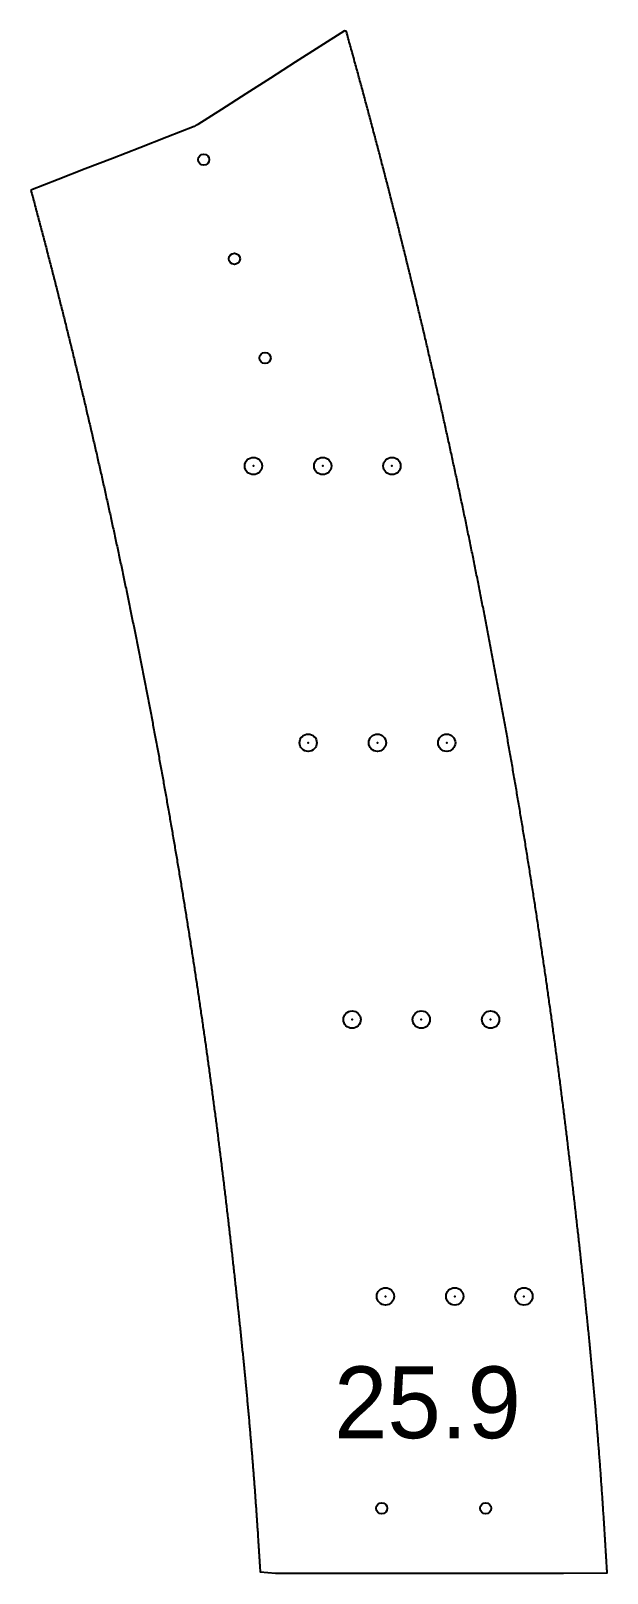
# Model space of a CAD drawing. Extents: x 44 to 491, y 65 to 774.
# Drawn here: x 419.2 to 452.5, y 72.5 to 161.6 of the extents above; entities that cross this region are included whole.
import ezdxf

# ---------------------------------------------------------------- set-up
doc = ezdxf.new("R2010")
doc.units = 0
doc.header["$PDMODE"] = 32
doc.header["$PDSIZE"] = 1
doc.layers.get('0').update_dxf_attribs({"linetype": 'CONTINUOUS'})
for name, color, linetype in [('ANNOTATION', 7, 'CONTINUOUS'), ('DRILLING', 3, 'CONTINUOUS'), ('ENGRAVE', 4, 'CONTINUOUS')]:
    doc.layers.add(name, color=color, linetype=linetype)
doc.styles.add('TW_CEN_MT', font='txt')

# ---------------------------------------------------------------- blocks, each defined once
blk = doc.blocks.new('*U279')
at = {"layer": 'ENGRAVE'}
blk.add_point((0, 0), dxfattribs=at)
blk = doc.blocks.new('*U280')
at = {"layer": 'ENGRAVE', "color": 0, "linetype": 'BYBLOCK'}
for p in [(0, 0), (4, 0), (8, 0)]:
    blk.add_blockref('*U279', p, dxfattribs=at)
blk = doc.blocks.new('*U281')
at = {"layer": 'ENGRAVE'}
blk.add_point((0, 0), dxfattribs=at)
blk = doc.blocks.new('*U282')
at = {"layer": 'ENGRAVE', "color": 0, "linetype": 'BYBLOCK'}
for p in [(0, 0), (4, 0), (8, 0)]:
    blk.add_blockref('*U281', p, dxfattribs=at)
blk = doc.blocks.new('*U283')
at = {"layer": 'ENGRAVE'}
blk.add_point((0, 0), dxfattribs=at)
blk = doc.blocks.new('*U284')
at = {"layer": 'ENGRAVE', "color": 0, "linetype": 'BYBLOCK'}
for p in [(0, 0), (4, 0), (8, 0)]:
    blk.add_blockref('*U283', p, dxfattribs=at)
blk = doc.blocks.new('*U285')
at = {"layer": 'ENGRAVE'}
blk.add_point((0, 0), dxfattribs=at)
blk = doc.blocks.new('*U286')
at = {"layer": 'ENGRAVE', "color": 0, "linetype": 'BYBLOCK'}
for p in [(0, 0), (4, 0), (8, 0)]:
    blk.add_blockref('*U285', p, dxfattribs=at)
blk = doc.blocks.new('*U316')
at = {"layer": 'ANNOTATION', "color": 7, "style": 'TW_CEN_MT'}
blk.add_text('25.9', height=4.1481, dxfattribs=at).set_placement((436.687, 80.261))

msp = doc.modelspace()

# ---------------------------------------------------------------- linework, layer by layer
msp.add_polyline3d([(419.18, 152.399, 0), (419.206, 152.302, 0), (419.232, 152.205, 0), (419.258, 152.108, 0), (419.284, 152.011, 0), (419.31, 151.914, 0), (419.336, 151.817, 0), (419.362, 151.721, 0), (419.388, 151.624, 0), (419.414, 151.527, 0), (419.44, 151.43, 0), (419.466, 151.333, 0), (419.492, 151.236, 0), (419.517, 151.139, 0), (419.543, 151.042, 0), (419.569, 150.945, 0), (419.595, 150.848, 0), (419.62, 150.751, 0), (419.646, 150.654, 0), (419.672, 150.557, 0), (419.697, 150.46, 0), (419.723, 150.363, 0), (419.749, 150.266, 0), (419.774, 150.169, 0), (419.8, 150.072, 0), (419.825, 149.975, 0), (419.851, 149.878, 0), (419.876, 149.781, 0), (419.902, 149.684, 0), (419.927, 149.587, 0), (419.953, 149.49, 0), (419.978, 149.393, 0), (420.003, 149.296, 0), (420.029, 149.199, 0), (420.054, 149.102, 0), (420.079, 149.005, 0), (420.104, 148.908, 0), (420.13, 148.811, 0), (420.155, 148.714, 0), (420.18, 148.616, 0), (420.205, 148.519, 0), (420.23, 148.422, 0), (420.255, 148.325, 0), (420.281, 148.228, 0), (420.306, 148.131, 0), (420.331, 148.034, 0), (420.356, 147.937, 0), (420.381, 147.839, 0), (420.406, 147.742, 0), (420.431, 147.645, 0), (420.455, 147.548, 0), (420.48, 147.451, 0), (420.505, 147.353, 0), (420.53, 147.256, 0), (420.555, 147.159, 0), (420.58, 147.062, 0), (420.605, 146.965, 0), (420.629, 146.867, 0), (420.654, 146.77, 0), (420.679, 146.673, 0), (420.703, 146.576, 0), (420.728, 146.479, 0), (420.753, 146.381, 0), (420.777, 146.284, 0), (420.802, 146.187, 0), (420.826, 146.089, 0), (420.851, 145.992, 0), (420.875, 145.895, 0), (420.9, 145.798, 0), (420.924, 145.7, 0), (420.949, 145.603, 0), (420.973, 145.506, 0), (420.998, 145.408, 0), (421.022, 145.311, 0), (421.046, 145.214, 0), (421.071, 145.116, 0), (421.095, 145.019, 0), (421.119, 144.922, 0), (421.144, 144.824, 0), (421.168, 144.727, 0), (421.192, 144.63, 0), (421.216, 144.532, 0), (421.24, 144.435, 0), (421.264, 144.338, 0), (421.289, 144.24, 0), (421.313, 144.143, 0), (421.337, 144.045, 0), (421.361, 143.948, 0), (421.385, 143.851, 0), (421.409, 143.753, 0), (421.433, 143.656, 0), (421.457, 143.558, 0), (421.481, 143.461, 0), (421.504, 143.363, 0), (421.528, 143.266, 0), (421.552, 143.169, 0), (421.576, 143.071, 0), (421.6, 142.974, 0), (421.624, 142.876, 0), (421.647, 142.779, 0), (421.671, 142.681, 0), (421.695, 142.584, 0), (421.718, 142.486, 0), (421.742, 142.389, 0), (421.766, 142.291, 0), (421.789, 142.194, 0), (421.813, 142.096, 0), (421.836, 141.999, 0), (421.86, 141.901, 0), (421.883, 141.804, 0), (421.907, 141.706, 0), (421.93, 141.608, 0), (421.954, 141.511, 0), (421.977, 141.413, 0), (422.001, 141.316, 0), (422.024, 141.218, 0), (422.047, 141.121, 0), (422.071, 141.023, 0), (422.094, 140.925, 0), (422.117, 140.828, 0), (422.14, 140.73, 0), (422.164, 140.633, 0), (422.187, 140.535, 0), (422.21, 140.437, 0), (422.233, 140.34, 0), (422.256, 140.242, 0), (422.279, 140.144, 0), (422.302, 140.047, 0), (422.326, 139.949, 0), (422.349, 139.852, 0), (422.372, 139.754, 0), (422.395, 139.656, 0), (422.417, 139.558, 0), (422.44, 139.461, 0), (422.463, 139.363, 0), (422.486, 139.265, 0), (422.509, 139.168, 0), (422.532, 139.07, 0), (422.555, 138.972, 0), (422.578, 138.875, 0), (422.6, 138.777, 0), (422.623, 138.679, 0), (422.646, 138.581, 0), (422.668, 138.484, 0), (422.691, 138.386, 0), (422.714, 138.288, 0), (422.736, 138.19, 0), (422.759, 138.093, 0), (422.782, 137.995, 0), (422.804, 137.897, 0), (422.827, 137.799, 0), (422.849, 137.702, 0), (422.872, 137.604, 0), (422.894, 137.506, 0), (422.916, 137.408, 0), (422.939, 137.31, 0), (422.961, 137.213, 0), (422.984, 137.115, 0), (423.006, 137.017, 0), (423.028, 136.919, 0), (423.051, 136.821, 0), (423.073, 136.723, 0), (423.095, 136.626, 0), (423.117, 136.528, 0), (423.139, 136.43, 0), (423.162, 136.332, 0), (423.184, 136.234, 0), (423.206, 136.136, 0), (423.228, 136.038, 0), (423.25, 135.94, 0), (423.272, 135.843, 0), (423.294, 135.745, 0), (423.316, 135.647, 0), (423.338, 135.549, 0), (423.36, 135.451, 0), (423.382, 135.353, 0), (423.404, 135.255, 0), (423.426, 135.157, 0), (423.448, 135.059, 0), (423.469, 134.961, 0), (423.491, 134.863, 0), (423.513, 134.765, 0), (423.535, 134.667, 0), (423.556, 134.57, 0), (423.578, 134.472, 0), (423.6, 134.374, 0), (423.621, 134.276, 0), (423.643, 134.178, 0), (423.665, 134.08, 0), (423.686, 133.982, 0), (423.708, 133.884, 0), (423.729, 133.786, 0), (423.751, 133.688, 0), (423.772, 133.59, 0), (423.794, 133.492, 0), (423.815, 133.394, 0), (423.837, 133.296, 0), (423.858, 133.198, 0), (423.88, 133.099, 0), (423.901, 133.001, 0), (423.922, 132.903, 0), (423.943, 132.805, 0), (423.965, 132.707, 0), (423.986, 132.609, 0), (424.007, 132.511, 0), (424.028, 132.413, 0), (424.05, 132.315, 0), (424.071, 132.217, 0), (424.092, 132.119, 0), (424.113, 132.021, 0), (424.134, 131.923, 0), (424.155, 131.825, 0), (424.176, 131.726, 0), (424.197, 131.628, 0), (424.218, 131.53, 0), (424.239, 131.432, 0), (424.26, 131.334, 0), (424.281, 131.236, 0), (424.302, 131.138, 0), (424.323, 131.039, 0), (424.344, 130.941, 0), (424.364, 130.843, 0), (424.385, 130.745, 0), (424.406, 130.647, 0), (424.427, 130.549, 0), (424.447, 130.45, 0), (424.468, 130.352, 0), (424.489, 130.254, 0), (424.509, 130.156, 0), (424.53, 130.058, 0), (424.551, 129.959, 0), (424.571, 129.861, 0), (424.592, 129.763, 0), (424.612, 129.665, 0), (424.633, 129.567, 0), (424.653, 129.468, 0), (424.674, 129.37, 0), (424.694, 129.272, 0), (424.715, 129.174, 0), (424.735, 129.075, 0), (424.755, 128.977, 0), (424.776, 128.879, 0), (424.796, 128.781, 0), (424.816, 128.682, 0), (424.836, 128.584, 0), (424.857, 128.486, 0), (424.877, 128.388, 0), (424.897, 128.289, 0), (424.917, 128.191, 0), (424.937, 128.093, 0), (424.958, 127.994, 0), (424.978, 127.896, 0), (424.998, 127.798, 0), (425.018, 127.699, 0), (425.038, 127.601, 0), (425.058, 127.503, 0), (425.078, 127.404, 0), (425.098, 127.306, 0), (425.118, 127.208, 0), (425.138, 127.109, 0), (425.157, 127.011, 0), (425.177, 126.913, 0), (425.197, 126.814, 0), (425.217, 126.716, 0), (425.237, 126.617, 0), (425.256, 126.519, 0), (425.276, 126.421, 0), (425.296, 126.322, 0), (425.316, 126.224, 0), (425.335, 126.125, 0), (425.355, 126.027, 0), (425.374, 125.929, 0), (425.394, 125.83, 0), (425.414, 125.732, 0), (425.433, 125.633, 0), (425.453, 125.535, 0), (425.472, 125.436, 0), (425.492, 125.338, 0), (425.511, 125.24, 0), (425.53, 125.141, 0), (425.55, 125.043, 0), (425.569, 124.944, 0), (425.589, 124.846, 0), (425.608, 124.747, 0), (425.627, 124.649, 0), (425.647, 124.55, 0), (425.666, 124.452, 0), (425.685, 124.353, 0), (425.704, 124.255, 0), (425.723, 124.156, 0), (425.743, 124.058, 0), (425.762, 123.959, 0), (425.781, 123.861, 0), (425.8, 123.762, 0), (425.819, 123.664, 0), (425.838, 123.565, 0), (425.857, 123.467, 0), (425.876, 123.368, 0), (425.895, 123.269, 0), (425.914, 123.171, 0), (425.933, 123.072, 0), (425.952, 122.974, 0), (425.971, 122.875, 0), (425.989, 122.777, 0), (426.008, 122.678, 0), (426.027, 122.579, 0), (426.046, 122.481, 0), (426.064, 122.382, 0), (426.083, 122.284, 0), (426.102, 122.185, 0), (426.121, 122.086, 0), (426.139, 121.988, 0), (426.158, 121.889, 0), (426.176, 121.791, 0), (426.195, 121.692, 0), (426.214, 121.593, 0), (426.232, 121.495, 0), (426.251, 121.396, 0), (426.269, 121.297, 0), (426.288, 121.199, 0), (426.306, 121.1, 0), (426.324, 121.001, 0), (426.343, 120.903, 0), (426.361, 120.804, 0), (426.379, 120.705, 0), (426.398, 120.607, 0), (426.416, 120.508, 0), (426.434, 120.409, 0), (426.453, 120.311, 0), (426.471, 120.212, 0), (426.489, 120.113, 0), (426.507, 120.014, 0), (426.525, 119.916, 0), (426.543, 119.817, 0), (426.562, 119.718, 0), (426.58, 119.619, 0), (426.598, 119.521, 0), (426.616, 119.422, 0), (426.634, 119.323, 0), (426.652, 119.224, 0), (426.67, 119.126, 0), (426.688, 119.027, 0), (426.705, 118.928, 0), (426.723, 118.829, 0), (426.741, 118.731, 0), (426.759, 118.632, 0), (426.777, 118.533, 0), (426.795, 118.434, 0), (426.812, 118.335, 0), (426.83, 118.237, 0), (426.848, 118.138, 0), (426.866, 118.039, 0), (426.883, 117.94, 0), (426.901, 117.841, 0), (426.918, 117.742, 0), (426.936, 117.644, 0), (426.954, 117.545, 0), (426.971, 117.446, 0), (426.989, 117.347, 0), (427.006, 117.248, 0), (427.024, 117.149, 0), (427.041, 117.05, 0), (427.059, 116.951, 0), (427.076, 116.853, 0), (427.093, 116.754, 0), (427.111, 116.655, 0), (427.128, 116.556, 0), (427.145, 116.457, 0), (427.163, 116.358, 0), (427.18, 116.259, 0), (427.197, 116.16, 0), (427.214, 116.061, 0), (427.232, 115.962, 0), (427.249, 115.863, 0), (427.266, 115.764, 0), (427.283, 115.665, 0), (427.3, 115.566, 0), (427.317, 115.468, 0), (427.334, 115.369, 0), (427.351, 115.27, 0), (427.368, 115.171, 0), (427.385, 115.072, 0), (427.402, 114.973, 0), (427.419, 114.874, 0), (427.436, 114.775, 0), (427.453, 114.676, 0), (427.47, 114.577, 0), (427.487, 114.478, 0), (427.503, 114.379, 0), (427.52, 114.28, 0), (427.537, 114.181, 0), (427.554, 114.081, 0), (427.57, 113.982, 0), (427.587, 113.883, 0), (427.604, 113.784, 0), (427.62, 113.685, 0), (427.637, 113.586, 0), (427.654, 113.487, 0), (427.67, 113.388, 0), (427.687, 113.289, 0), (427.703, 113.19, 0), (427.72, 113.091, 0), (427.736, 112.992, 0), (427.753, 112.893, 0), (427.769, 112.794, 0), (427.786, 112.694, 0), (427.802, 112.595, 0), (427.818, 112.496, 0), (427.835, 112.397, 0), (427.851, 112.298, 0), (427.867, 112.199, 0), (427.884, 112.1, 0), (427.9, 112.001, 0), (427.916, 111.901, 0), (427.932, 111.802, 0), (427.948, 111.703, 0), (427.965, 111.604, 0), (427.981, 111.505, 0), (427.997, 111.406, 0), (428.013, 111.306, 0), (428.029, 111.207, 0), (428.045, 111.108, 0), (428.061, 111.009, 0), (428.077, 110.91, 0), (428.093, 110.811, 0), (428.109, 110.711, 0), (428.125, 110.612, 0), (428.141, 110.513, 0), (428.156, 110.414, 0), (428.172, 110.315, 0), (428.188, 110.216, 0), (428.204, 110.116, 0), (428.22, 110.017, 0), (428.235, 109.918, 0), (428.251, 109.819, 0), (428.267, 109.72, 0), (428.282, 109.62, 0), (428.298, 109.521, 0), (428.314, 109.422, 0), (428.329, 109.323, 0), (428.345, 109.224, 0), (428.36, 109.124, 0), (428.376, 109.025, 0), (428.391, 108.926, 0), (428.407, 108.827, 0), (428.422, 108.728, 0), (428.438, 108.628, 0), (428.453, 108.529, 0), (428.469, 108.43, 0), (428.484, 108.331, 0), (428.499, 108.232, 0), (428.515, 108.132, 0), (428.53, 108.033, 0), (428.545, 107.934, 0), (428.56, 107.835, 0), (428.576, 107.736, 0), (428.591, 107.636, 0), (428.606, 107.537, 0), (428.621, 107.438, 0), (428.636, 107.339, 0), (428.651, 107.24, 0), (428.666, 107.14, 0), (428.681, 107.041, 0), (428.696, 106.942, 0), (428.711, 106.843, 0), (428.726, 106.744, 0), (428.741, 106.644, 0), (428.756, 106.545, 0), (428.771, 106.446, 0), (428.786, 106.347, 0), (428.801, 106.248, 0), (428.815, 106.148, 0), (428.83, 106.049, 0), (428.845, 105.95, 0), (428.86, 105.851, 0), (428.874, 105.752, 0), (428.889, 105.652, 0), (428.904, 105.553, 0), (428.918, 105.454, 0), (428.933, 105.355, 0), (428.947, 105.255, 0), (428.962, 105.156, 0), (428.976, 105.057, 0), (428.991, 104.958, 0), (429.005, 104.859, 0), (429.02, 104.759, 0), (429.034, 104.66, 0), (429.049, 104.561, 0), (429.063, 104.462, 0), (429.077, 104.363, 0), (429.092, 104.263, 0), (429.106, 104.164, 0), (429.12, 104.065, 0), (429.135, 103.966, 0), (429.149, 103.867, 0), (429.163, 103.767, 0), (429.177, 103.668, 0), (429.191, 103.569, 0), (429.205, 103.47, 0), (429.219, 103.371, 0), (429.234, 103.271, 0), (429.248, 103.172, 0), (429.262, 103.073, 0), (429.276, 102.974, 0), (429.29, 102.875, 0), (429.303, 102.775, 0), (429.317, 102.676, 0), (429.331, 102.577, 0), (429.345, 102.478, 0), (429.359, 102.379, 0), (429.373, 102.28, 0), (429.386, 102.18, 0), (429.4, 102.081, 0), (429.414, 101.982, 0), (429.428, 101.883, 0), (429.441, 101.784, 0), (429.455, 101.684, 0), (429.469, 101.585, 0), (429.482, 101.486, 0), (429.496, 101.387, 0), (429.509, 101.288, 0), (429.523, 101.189, 0), (429.536, 101.089, 0), (429.55, 100.99, 0), (429.563, 100.891, 0), (429.577, 100.792, 0), (429.59, 100.692, 0), (429.603, 100.593, 0), (429.617, 100.494, 0), (429.63, 100.395, 0), (429.643, 100.295, 0), (429.656, 100.196, 0), (429.67, 100.097, 0), (429.683, 99.9977, 0), (429.696, 99.8984, 0), (429.709, 99.7991, 0), (429.722, 99.6998, 0), (429.736, 99.6005, 0), (429.749, 99.5012, 0), (429.762, 99.4018, 0), (429.775, 99.3025, 0), (429.788, 99.2031, 0), (429.801, 99.1037, 0), (429.814, 99.0043, 0), (429.827, 98.9049, 0), (429.84, 98.8055, 0), (429.853, 98.7061, 0), (429.865, 98.6067, 0), (429.878, 98.5072, 0), (429.891, 98.4077, 0), (429.904, 98.3083, 0), (429.917, 98.2088, 0), (429.93, 98.1092, 0), (429.942, 98.0097, 0), (429.955, 97.9102, 0), (429.968, 97.8106, 0), (429.98, 97.711, 0), (429.993, 97.6114, 0), (430.006, 97.5118, 0), (430.018, 97.4121, 0), (430.031, 97.3125, 0), (430.044, 97.2128, 0), (430.056, 97.1131, 0), (430.069, 97.0134, 0), (430.081, 96.9136, 0), (430.094, 96.8139, 0), (430.106, 96.7141, 0), (430.119, 96.6143, 0), (430.131, 96.5144, 0), (430.143, 96.4146, 0), (430.156, 96.3147, 0), (430.168, 96.2148, 0), (430.18, 96.1149, 0), (430.193, 96.0149, 0), (430.205, 95.915, 0), (430.217, 95.815, 0), (430.23, 95.7149, 0), (430.242, 95.6149, 0), (430.254, 95.5148, 0), (430.266, 95.4147, 0), (430.278, 95.3146, 0), (430.291, 95.2144, 0), (430.303, 95.1143, 0), (430.315, 95.0141, 0), (430.327, 94.9139, 0), (430.339, 94.8136, 0), (430.351, 94.7134, 0), (430.363, 94.6131, 0), (430.375, 94.5128, 0), (430.387, 94.4125, 0), (430.399, 94.3122, 0), (430.411, 94.2118, 0), (430.423, 94.1114, 0), (430.435, 94.011, 0), (430.447, 93.9106, 0), (430.459, 93.8102, 0), (430.471, 93.7097, 0), (430.483, 93.6092, 0), (430.494, 93.5087, 0), (430.506, 93.4082, 0), (430.518, 93.3077, 0), (430.53, 93.2071, 0), (430.542, 93.1065, 0), (430.553, 93.0059, 0), (430.565, 92.9053, 0), (430.577, 92.8046, 0), (430.589, 92.704, 0), (430.6, 92.6033, 0), (430.612, 92.5026, 0), (430.624, 92.4018, 0), (430.635, 92.3011, 0), (430.647, 92.2003, 0), (430.658, 92.0995, 0), (430.67, 91.9987, 0), (430.681, 91.8979, 0), (430.693, 91.797, 0), (430.705, 91.6962, 0), (430.716, 91.5953, 0), (430.728, 91.4944, 0), (430.739, 91.3934, 0), (430.75, 91.2925, 0), (430.762, 91.1915, 0), (430.773, 91.0904, 0), (430.785, 90.9894, 0), (430.796, 90.8883, 0), (430.808, 90.7871, 0), (430.819, 90.686, 0), (430.83, 90.5848, 0), (430.842, 90.4836, 0), (430.853, 90.3824, 0), (430.864, 90.2812, 0), (430.876, 90.1799, 0), (430.887, 90.0787, 0), (430.898, 89.9774, 0), (430.909, 89.8761, 0), (430.921, 89.7749, 0), (430.932, 89.6736, 0), (430.943, 89.5723, 0), (430.954, 89.4711, 0), (430.965, 89.3698, 0), (430.977, 89.2686, 0), (430.988, 89.1673, 0), (430.999, 89.0661, 0), (431.01, 88.9649, 0), (431.021, 88.8637, 0), (431.032, 88.7626, 0), (431.043, 88.6615, 0), (431.054, 88.5604, 0), (431.065, 88.4593, 0), (431.076, 88.3583, 0), (431.087, 88.2573, 0), (431.098, 88.1563, 0), (431.109, 88.0554, 0), (431.119, 87.9545, 0), (431.13, 87.8537, 0), (431.141, 87.7529, 0), (431.152, 87.6522, 0), (431.163, 87.5516, 0), (431.173, 87.4509, 0), (431.184, 87.3504, 0), (431.195, 87.2499, 0), (431.205, 87.1495, 0), (431.216, 87.0491, 0), (431.227, 86.9488, 0), (431.237, 86.8485, 0), (431.248, 86.7483, 0), (431.258, 86.6481, 0), (431.269, 86.548, 0), (431.279, 86.4479, 0), (431.29, 86.3479, 0), (431.3, 86.2479, 0), (431.31, 86.148, 0), (431.321, 86.0481, 0), (431.331, 85.9483, 0), (431.341, 85.8485, 0), (431.352, 85.7488, 0), (431.362, 85.6492, 0), (431.372, 85.5495, 0), (431.382, 85.45, 0), (431.392, 85.3505, 0), (431.402, 85.251, 0), (431.412, 85.1516, 0), (431.422, 85.0522, 0), (431.432, 84.9529, 0), (431.442, 84.8536, 0), (431.452, 84.7544, 0), (431.462, 84.6552, 0), (431.472, 84.5561, 0), (431.482, 84.4571, 0), (431.492, 84.3581, 0), (431.501, 84.2591, 0), (431.511, 84.1602, 0), (431.521, 84.0613, 0), (431.531, 83.9625, 0), (431.54, 83.8637, 0), (431.55, 83.765, 0), (431.559, 83.6664, 0), (431.569, 83.5678, 0), (431.578, 83.4692, 0), (431.588, 83.3707, 0), (431.597, 83.2722, 0), (431.607, 83.1738, 0), (431.616, 83.0755, 0), (431.625, 82.9772, 0), (431.634, 82.879, 0), (431.644, 82.7808, 0), (431.653, 82.6826, 0), (431.662, 82.5845, 0), (431.671, 82.4865, 0), (431.68, 82.3884, 0), (431.689, 82.2905, 0), (431.698, 82.1925, 0), (431.707, 82.0946, 0), (431.716, 81.9967, 0), (431.725, 81.8988, 0), (431.734, 81.801, 0), (431.743, 81.7032, 0), (431.751, 81.6054, 0), (431.76, 81.5076, 0), (431.769, 81.4098, 0), (431.778, 81.312, 0), (431.786, 81.2143, 0), (431.795, 81.1165, 0), (431.803, 81.0188, 0), (431.812, 80.921, 0), (431.82, 80.8233, 0), (431.829, 80.7255, 0), (431.837, 80.6278, 0), (431.846, 80.53, 0), (431.854, 80.4322, 0), (431.862, 80.3344, 0), (431.871, 80.2366, 0), (431.879, 80.1388, 0), (431.887, 80.0409, 0), (431.895, 79.9431, 0), (431.904, 79.8452, 0), (431.912, 79.7472, 0), (431.92, 79.6493, 0), (431.928, 79.5513, 0), (431.936, 79.4533, 0), (431.944, 79.3552, 0), (431.952, 79.2572, 0), (431.96, 79.1591, 0), (431.968, 79.061, 0), (431.976, 78.9629, 0), (431.983, 78.8648, 0), (431.991, 78.7666, 0), (431.999, 78.6685, 0), (432.007, 78.5703, 0), (432.014, 78.4721, 0), (432.022, 78.3739, 0), (432.03, 78.2757, 0), (432.037, 78.1775, 0), (432.045, 78.0792, 0), (432.053, 77.9809, 0), (432.06, 77.8827, 0), (432.068, 77.7844, 0), (432.075, 77.686, 0), (432.082, 77.5877, 0), (432.09, 77.4894, 0), (432.097, 77.391, 0), (432.105, 77.2926, 0), (432.112, 77.1942, 0), (432.119, 77.0958, 0), (432.126, 76.9974, 0), (432.134, 76.899, 0), (432.141, 76.8005, 0), (432.148, 76.702, 0), (432.155, 76.6035, 0), (432.162, 76.505, 0), (432.169, 76.4065, 0), (432.176, 76.308, 0), (432.183, 76.2094, 0), (432.19, 76.1108, 0), (432.197, 76.0123, 0), (432.204, 75.9137, 0), (432.211, 75.815, 0), (432.218, 75.7164, 0), (432.224, 75.6178, 0), (432.231, 75.5191, 0), (432.238, 75.4204, 0), (432.245, 75.3217, 0), (432.251, 75.223, 0), (432.258, 75.1243, 0), (432.265, 75.0256, 0), (432.271, 74.9268, 0), (432.278, 74.828, 0), (432.284, 74.7293, 0), (432.291, 74.6306, 0), (432.297, 74.5319, 0), (432.304, 74.4332, 0), (432.31, 74.3345, 0), (432.316, 74.2358, 0), (432.323, 74.1371, 0), (432.329, 74.0382, 0), (432.335, 73.9393, 0), (432.342, 73.8403, 0), (432.348, 73.7411, 0), (432.354, 73.6418, 0), (432.36, 73.5424, 0), (432.366, 73.4427, 0), (432.373, 73.3429, 0), (432.379, 73.2428, 0), (432.385, 73.1425, 0), (432.391, 73.0419, 0), (432.397, 72.9411, 0), (432.403, 72.84, 0), (432.41, 72.7387, 0), (432.416, 72.6371, 0), (432.422, 72.5352, 0), (433.299, 72.4599, 0), (436.627, 72.4599, 0), (439.955, 72.4599, 0), (443.283, 72.4599, 0), (446.611, 72.4599, 0), (449.94, 72.4599, 0), (452.46, 72.4853, 0), (452.454, 72.5904, 0), (452.448, 72.6955, 0), (452.441, 72.8005, 0), (452.435, 72.9056, 0), (452.429, 73.0107, 0), (452.423, 73.1157, 0), (452.416, 73.2208, 0), (452.41, 73.3259, 0), (452.404, 73.4309, 0), (452.398, 73.536, 0), (452.391, 73.6411, 0), (452.385, 73.7461, 0), (452.379, 73.8512, 0), (452.372, 73.9563, 0), (452.366, 74.0613, 0), (452.36, 74.1664, 0), (452.353, 74.2714, 0), (452.347, 74.3765, 0), (452.34, 74.4815, 0), (452.334, 74.5866, 0), (452.327, 74.6916, 0), (452.321, 74.7967, 0), (452.314, 74.9017, 0), (452.308, 75.0068, 0), (452.301, 75.1118, 0), (452.294, 75.2169, 0), (452.288, 75.3219, 0), (452.281, 75.427, 0), (452.274, 75.532, 0), (452.268, 75.637, 0), (452.261, 75.7421, 0), (452.254, 75.8471, 0), (452.247, 75.9521, 0), (452.24, 76.0571, 0), (452.233, 76.1622, 0), (452.226, 76.2672, 0), (452.219, 76.3722, 0), (452.212, 76.4772, 0), (452.205, 76.5823, 0), (452.198, 76.6873, 0), (452.191, 76.7923, 0), (452.184, 76.8973, 0), (452.176, 77.0023, 0), (452.169, 77.1073, 0), (452.162, 77.2123, 0), (452.155, 77.3173, 0), (452.147, 77.4223, 0), (452.14, 77.5273, 0), (452.132, 77.6323, 0), (452.125, 77.7373, 0), (452.117, 77.8423, 0), (452.11, 77.9473, 0), (452.102, 78.0523, 0), (452.095, 78.1572, 0), (452.087, 78.2622, 0), (452.08, 78.3672, 0), (452.072, 78.4722, 0), (452.064, 78.5771, 0), (452.056, 78.6821, 0), (452.049, 78.7871, 0), (452.041, 78.892, 0), (452.033, 78.997, 0), (452.025, 79.102, 0), (452.017, 79.2069, 0), (452.009, 79.3119, 0), (452.001, 79.4168, 0), (451.993, 79.5218, 0), (451.985, 79.6267, 0), (451.977, 79.7317, 0), (451.969, 79.8366, 0), (451.961, 79.9415, 0), (451.952, 80.0465, 0), (451.944, 80.1514, 0), (451.936, 80.2563, 0), (451.928, 80.3613, 0), (451.919, 80.4662, 0), (451.911, 80.5711, 0), (451.902, 80.676, 0), (451.894, 80.7809, 0), (451.885, 80.8859, 0), (451.877, 80.9908, 0), (451.868, 81.0957, 0), (451.86, 81.2006, 0), (451.851, 81.3055, 0), (451.842, 81.4104, 0), (451.834, 81.5153, 0), (451.825, 81.6202, 0), (451.816, 81.725, 0), (451.807, 81.8299, 0), (451.799, 81.9348, 0), (451.79, 82.0397, 0), (451.781, 82.1446, 0), (451.772, 82.2494, 0), (451.763, 82.3543, 0), (451.754, 82.4592, 0), (451.745, 82.564, 0), (451.735, 82.6689, 0), (451.726, 82.7737, 0), (451.717, 82.8786, 0), (451.708, 82.9834, 0), (451.699, 83.0883, 0), (451.689, 83.1931, 0), (451.68, 83.298, 0), (451.671, 83.4028, 0), (451.661, 83.5076, 0), (451.652, 83.6124, 0), (451.642, 83.7173, 0), (451.633, 83.8221, 0), (451.623, 83.9269, 0), (451.614, 84.0317, 0), (451.604, 84.1365, 0), (451.594, 84.2413, 0), (451.585, 84.3461, 0), (451.575, 84.4509, 0), (451.565, 84.5557, 0), (451.555, 84.6605, 0), (451.545, 84.7653, 0), (451.535, 84.8701, 0), (451.526, 84.9749, 0), (451.516, 85.0797, 0), (451.506, 85.1844, 0), (451.496, 85.2892, 0), (451.486, 85.394, 0), (451.475, 85.4988, 0), (451.465, 85.6035, 0), (451.455, 85.7083, 0), (451.445, 85.813, 0), (451.435, 85.9178, 0), (451.424, 86.0225, 0), (451.414, 86.1273, 0), (451.404, 86.232, 0), (451.394, 86.3368, 0), (451.383, 86.4415, 0), (451.373, 86.5463, 0), (451.362, 86.651, 0), (451.352, 86.7557, 0), (451.341, 86.8605, 0), (451.331, 86.9652, 0), (451.32, 87.0699, 0), (451.31, 87.1746, 0), (451.299, 87.2793, 0), (451.289, 87.3841, 0), (451.278, 87.4888, 0), (451.267, 87.5935, 0), (451.257, 87.6982, 0), (451.246, 87.8029, 0), (451.235, 87.9076, 0), (451.224, 88.0123, 0), (451.213, 88.117, 0), (451.203, 88.2217, 0), (451.192, 88.3264, 0), (451.181, 88.4311, 0), (451.17, 88.5357, 0), (451.159, 88.6404, 0), (451.148, 88.7451, 0), (451.137, 88.8498, 0), (451.126, 88.9545, 0), (451.115, 89.0591, 0), (451.104, 89.1638, 0), (451.093, 89.2685, 0), (451.082, 89.3731, 0), (451.071, 89.4778, 0), (451.059, 89.5825, 0), (451.048, 89.6871, 0), (451.037, 89.7918, 0), (451.026, 89.8964, 0), (451.015, 90.0011, 0), (451.003, 90.1058, 0), (450.992, 90.2104, 0), (450.981, 90.3151, 0), (450.969, 90.4197, 0), (450.958, 90.5243, 0), (450.947, 90.629, 0), (450.935, 90.7336, 0), (450.924, 90.8383, 0), (450.913, 90.9429, 0), (450.901, 91.0475, 0), (450.89, 91.1522, 0), (450.878, 91.2568, 0), (450.867, 91.3614, 0), (450.855, 91.466, 0), (450.844, 91.5707, 0), (450.832, 91.6753, 0), (450.821, 91.7799, 0), (450.809, 91.8845, 0), (450.798, 91.9891, 0), (450.786, 92.0938, 0), (450.774, 92.1984, 0), (450.763, 92.303, 0), (450.751, 92.4076, 0), (450.739, 92.5122, 0), (450.728, 92.6168, 0), (450.716, 92.7214, 0), (450.704, 92.826, 0), (450.693, 92.9306, 0), (450.681, 93.0352, 0), (450.669, 93.1398, 0), (450.657, 93.2444, 0), (450.645, 93.349, 0), (450.634, 93.4536, 0), (450.622, 93.5582, 0), (450.61, 93.6627, 0), (450.598, 93.7673, 0), (450.586, 93.8719, 0), (450.574, 93.9765, 0), (450.562, 94.081, 0), (450.55, 94.1856, 0), (450.538, 94.2902, 0), (450.526, 94.3948, 0), (450.514, 94.4993, 0), (450.502, 94.6039, 0), (450.49, 94.7084, 0), (450.478, 94.813, 0), (450.466, 94.9176, 0), (450.454, 95.0221, 0), (450.442, 95.1267, 0), (450.429, 95.2312, 0), (450.417, 95.3358, 0), (450.405, 95.4403, 0), (450.393, 95.5448, 0), (450.381, 95.6494, 0), (450.368, 95.7539, 0), (450.356, 95.8584, 0), (450.344, 95.963, 0), (450.331, 96.0675, 0), (450.319, 96.172, 0), (450.307, 96.2766, 0), (450.294, 96.3811, 0), (450.282, 96.4856, 0), (450.269, 96.5901, 0), (450.257, 96.6946, 0), (450.244, 96.7991, 0), (450.232, 96.9036, 0), (450.219, 97.0081, 0), (450.207, 97.1126, 0), (450.194, 97.2171, 0), (450.182, 97.3216, 0), (450.169, 97.4261, 0), (450.156, 97.5306, 0), (450.144, 97.6351, 0), (450.131, 97.7396, 0), (450.118, 97.8441, 0), (450.105, 97.9486, 0), (450.093, 98.053, 0), (450.08, 98.1575, 0), (450.067, 98.262, 0), (450.054, 98.3665, 0), (450.041, 98.4709, 0), (450.029, 98.5754, 0), (450.016, 98.6798, 0), (450.003, 98.7843, 0), (449.99, 98.8887, 0), (449.977, 98.9932, 0), (449.964, 99.0976, 0), (449.951, 99.2021, 0), (449.938, 99.3065, 0), (449.925, 99.411, 0), (449.912, 99.5154, 0), (449.898, 99.6198, 0), (449.885, 99.7243, 0), (449.872, 99.8287, 0), (449.859, 99.9331, 0), (449.846, 100.038, 0), (449.833, 100.142, 0), (449.819, 100.246, 0), (449.806, 100.351, 0), (449.793, 100.455, 0), (449.779, 100.56, 0), (449.766, 100.664, 0), (449.753, 100.768, 0), (449.739, 100.873, 0), (449.726, 100.977, 0), (449.712, 101.082, 0), (449.699, 101.186, 0), (449.685, 101.29, 0), (449.672, 101.395, 0), (449.658, 101.499, 0), (449.644, 101.603, 0), (449.631, 101.708, 0), (449.617, 101.812, 0), (449.603, 101.917, 0), (449.59, 102.021, 0), (449.576, 102.125, 0), (449.562, 102.23, 0), (449.548, 102.334, 0), (449.535, 102.438, 0), (449.521, 102.543, 0), (449.507, 102.647, 0), (449.493, 102.751, 0), (449.479, 102.856, 0), (449.465, 102.96, 0), (449.451, 103.064, 0), (449.437, 103.169, 0), (449.423, 103.273, 0), (449.409, 103.377, 0), (449.395, 103.481, 0), (449.381, 103.586, 0), (449.367, 103.69, 0), (449.353, 103.794, 0), (449.338, 103.899, 0), (449.324, 104.003, 0), (449.31, 104.107, 0), (449.296, 104.212, 0), (449.281, 104.316, 0), (449.267, 104.42, 0), (449.253, 104.524, 0), (449.238, 104.629, 0), (449.224, 104.733, 0), (449.209, 104.837, 0), (449.195, 104.941, 0), (449.181, 105.046, 0), (449.166, 105.15, 0), (449.151, 105.254, 0), (449.137, 105.358, 0), (449.122, 105.463, 0), (449.108, 105.567, 0), (449.093, 105.671, 0), (449.078, 105.775, 0), (449.064, 105.88, 0), (449.049, 105.984, 0), (449.034, 106.088, 0), (449.019, 106.192, 0), (449.005, 106.296, 0), (448.99, 106.401, 0), (448.975, 106.505, 0), (448.96, 106.609, 0), (448.945, 106.713, 0), (448.93, 106.817, 0), (448.915, 106.922, 0), (448.9, 107.026, 0), (448.885, 107.13, 0), (448.87, 107.234, 0), (448.855, 107.338, 0), (448.84, 107.442, 0), (448.825, 107.547, 0), (448.81, 107.651, 0), (448.795, 107.755, 0), (448.779, 107.859, 0), (448.764, 107.963, 0), (448.749, 108.067, 0), (448.734, 108.172, 0), (448.718, 108.276, 0), (448.703, 108.38, 0), (448.688, 108.484, 0), (448.672, 108.588, 0), (448.657, 108.692, 0), (448.641, 108.796, 0), (448.626, 108.9, 0), (448.611, 109.005, 0), (448.595, 109.109, 0), (448.579, 109.213, 0), (448.564, 109.317, 0), (448.548, 109.421, 0), (448.533, 109.525, 0), (448.517, 109.629, 0), (448.501, 109.733, 0), (448.486, 109.837, 0), (448.47, 109.941, 0), (448.454, 110.045, 0), (448.439, 110.149, 0), (448.423, 110.254, 0), (448.407, 110.358, 0), (448.391, 110.462, 0), (448.375, 110.566, 0), (448.359, 110.67, 0), (448.343, 110.774, 0), (448.327, 110.878, 0), (448.311, 110.982, 0), (448.295, 111.086, 0), (448.279, 111.19, 0), (448.263, 111.294, 0), (448.247, 111.398, 0), (448.231, 111.502, 0), (448.215, 111.606, 0), (448.199, 111.71, 0), (448.183, 111.814, 0), (448.167, 111.918, 0), (448.15, 112.022, 0), (448.134, 112.126, 0), (448.118, 112.23, 0), (448.102, 112.334, 0), (448.085, 112.438, 0), (448.069, 112.542, 0), (448.053, 112.646, 0), (448.036, 112.75, 0), (448.02, 112.854, 0), (448.003, 112.958, 0), (447.987, 113.062, 0), (447.97, 113.166, 0), (447.954, 113.27, 0), (447.937, 113.374, 0), (447.921, 113.478, 0), (447.904, 113.582, 0), (447.887, 113.685, 0), (447.871, 113.789, 0), (447.854, 113.893, 0), (447.837, 113.997, 0), (447.821, 114.101, 0), (447.804, 114.205, 0), (447.787, 114.309, 0), (447.77, 114.413, 0), (447.754, 114.517, 0), (447.737, 114.621, 0), (447.72, 114.725, 0), (447.703, 114.829, 0), (447.686, 114.932, 0), (447.669, 115.036, 0), (447.652, 115.14, 0), (447.635, 115.244, 0), (447.618, 115.348, 0), (447.601, 115.452, 0), (447.584, 115.556, 0), (447.567, 115.659, 0), (447.55, 115.763, 0), (447.533, 115.867, 0), (447.515, 115.971, 0), (447.498, 116.075, 0), (447.481, 116.179, 0), (447.464, 116.283, 0), (447.446, 116.386, 0), (447.429, 116.49, 0), (447.412, 116.594, 0), (447.394, 116.698, 0), (447.377, 116.802, 0), (447.36, 116.905, 0), (447.342, 117.009, 0), (447.325, 117.113, 0), (447.307, 117.217, 0), (447.29, 117.321, 0), (447.272, 117.424, 0), (447.255, 117.528, 0), (447.237, 117.632, 0), (447.22, 117.736, 0), (447.202, 117.84, 0), (447.184, 117.943, 0), (447.167, 118.047, 0), (447.149, 118.151, 0), (447.131, 118.255, 0), (447.113, 118.358, 0), (447.096, 118.462, 0), (447.078, 118.566, 0), (447.06, 118.67, 0), (447.042, 118.773, 0), (447.024, 118.877, 0), (447.006, 118.981, 0), (446.989, 119.084, 0), (446.971, 119.188, 0), (446.953, 119.292, 0), (446.935, 119.396, 0), (446.917, 119.499, 0), (446.899, 119.603, 0), (446.881, 119.707, 0), (446.862, 119.81, 0), (446.844, 119.914, 0), (446.826, 120.018, 0), (446.808, 120.121, 0), (446.79, 120.225, 0), (446.772, 120.329, 0), (446.753, 120.432, 0), (446.735, 120.536, 0), (446.717, 120.64, 0), (446.698, 120.743, 0), (446.68, 120.847, 0), (446.662, 120.951, 0), (446.643, 121.054, 0), (446.625, 121.158, 0), (446.606, 121.261, 0), (446.588, 121.365, 0), (446.569, 121.469, 0), (446.551, 121.572, 0), (446.532, 121.676, 0), (446.514, 121.78, 0), (446.495, 121.883, 0), (446.477, 121.987, 0), (446.458, 122.09, 0), (446.439, 122.194, 0), (446.421, 122.297, 0), (446.402, 122.401, 0), (446.383, 122.505, 0), (446.364, 122.608, 0), (446.345, 122.712, 0), (446.327, 122.815, 0), (446.308, 122.919, 0), (446.289, 123.022, 0), (446.27, 123.126, 0), (446.251, 123.229, 0), (446.232, 123.333, 0), (446.213, 123.437, 0), (446.194, 123.54, 0), (446.175, 123.644, 0), (446.156, 123.747, 0), (446.137, 123.851, 0), (446.118, 123.954, 0), (446.099, 124.058, 0), (446.08, 124.161, 0), (446.06, 124.265, 0), (446.041, 124.368, 0), (446.022, 124.472, 0), (446.003, 124.575, 0), (445.983, 124.679, 0), (445.964, 124.782, 0), (445.945, 124.885, 0), (445.925, 124.989, 0), (445.906, 125.092, 0), (445.887, 125.196, 0), (445.867, 125.299, 0), (445.848, 125.403, 0), (445.828, 125.506, 0), (445.809, 125.61, 0), (445.789, 125.713, 0), (445.77, 125.816, 0), (445.75, 125.92, 0), (445.73, 126.023, 0), (445.711, 126.127, 0), (445.691, 126.23, 0), (445.672, 126.334, 0), (445.652, 126.437, 0), (445.632, 126.54, 0), (445.612, 126.644, 0), (445.593, 126.747, 0), (445.573, 126.85, 0), (445.553, 126.954, 0), (445.533, 127.057, 0), (445.513, 127.161, 0), (445.493, 127.264, 0), (445.473, 127.367, 0), (445.453, 127.471, 0), (445.433, 127.574, 0), (445.413, 127.677, 0), (445.393, 127.781, 0), (445.373, 127.884, 0), (445.353, 127.987, 0), (445.333, 128.091, 0), (445.313, 128.194, 0), (445.293, 128.297, 0), (445.272, 128.4, 0), (445.252, 128.504, 0), (445.232, 128.607, 0), (445.212, 128.71, 0), (445.191, 128.814, 0), (445.171, 128.917, 0), (445.151, 129.02, 0), (445.13, 129.123, 0), (445.11, 129.227, 0), (445.09, 129.33, 0), (445.069, 129.433, 0), (445.049, 129.536, 0), (445.028, 129.64, 0), (445.008, 129.743, 0), (444.987, 129.846, 0), (444.967, 129.949, 0), (444.946, 130.053, 0), (444.925, 130.156, 0), (444.905, 130.259, 0), (444.884, 130.362, 0), (444.863, 130.465, 0), (444.843, 130.569, 0), (444.822, 130.672, 0), (444.801, 130.775, 0), (444.78, 130.878, 0), (444.759, 130.981, 0), (444.739, 131.085, 0), (444.718, 131.188, 0), (444.697, 131.291, 0), (444.676, 131.394, 0), (444.655, 131.497, 0), (444.634, 131.6, 0), (444.613, 131.703, 0), (444.592, 131.807, 0), (444.571, 131.91, 0), (444.55, 132.013, 0), (444.529, 132.116, 0), (444.507, 132.219, 0), (444.486, 132.322, 0), (444.465, 132.425, 0), (444.444, 132.528, 0), (444.423, 132.631, 0), (444.401, 132.735, 0), (444.38, 132.838, 0), (444.359, 132.941, 0), (444.338, 133.044, 0), (444.316, 133.147, 0), (444.295, 133.25, 0), (444.273, 133.353, 0), (444.252, 133.456, 0), (444.23, 133.559, 0), (444.209, 133.662, 0), (444.187, 133.765, 0), (444.166, 133.868, 0), (444.144, 133.971, 0), (444.123, 134.074, 0), (444.101, 134.177, 0), (444.08, 134.28, 0), (444.058, 134.383, 0), (444.036, 134.486, 0), (444.014, 134.589, 0), (443.993, 134.692, 0), (443.971, 134.795, 0), (443.949, 134.898, 0), (443.927, 135.001, 0), (443.906, 135.104, 0), (443.884, 135.207, 0), (443.862, 135.31, 0), (443.84, 135.413, 0), (443.818, 135.516, 0), (443.796, 135.619, 0), (443.774, 135.722, 0), (443.752, 135.825, 0), (443.73, 135.928, 0), (443.708, 136.031, 0), (443.686, 136.134, 0), (443.664, 136.236, 0), (443.642, 136.339, 0), (443.619, 136.442, 0), (443.597, 136.545, 0), (443.575, 136.648, 0), (443.553, 136.751, 0), (443.53, 136.854, 0), (443.508, 136.957, 0), (443.486, 137.06, 0), (443.463, 137.162, 0), (443.441, 137.265, 0), (443.419, 137.368, 0), (443.396, 137.471, 0), (443.374, 137.574, 0), (443.351, 137.677, 0), (443.329, 137.779, 0), (443.306, 137.882, 0), (443.284, 137.985, 0), (443.261, 138.088, 0), (443.239, 138.191, 0), (443.216, 138.293, 0), (443.193, 138.396, 0), (443.171, 138.499, 0), (443.148, 138.602, 0), (443.125, 138.705, 0), (443.103, 138.807, 0), (443.08, 138.91, 0), (443.057, 139.013, 0), (443.034, 139.116, 0), (443.011, 139.218, 0), (442.988, 139.321, 0), (442.965, 139.424, 0), (442.943, 139.527, 0), (442.92, 139.629, 0), (442.897, 139.732, 0), (442.874, 139.835, 0), (442.851, 139.937, 0), (442.828, 140.04, 0), (442.804, 140.143, 0), (442.781, 140.246, 0), (442.758, 140.348, 0), (442.735, 140.451, 0), (442.712, 140.554, 0), (442.689, 140.656, 0), (442.665, 140.759, 0), (442.642, 140.862, 0), (442.619, 140.964, 0), (442.596, 141.067, 0), (442.572, 141.17, 0), (442.549, 141.272, 0), (442.526, 141.375, 0), (442.502, 141.477, 0), (442.479, 141.58, 0), (442.455, 141.683, 0), (442.432, 141.785, 0), (442.408, 141.888, 0), (442.385, 141.99, 0), (442.361, 142.093, 0), (442.338, 142.196, 0), (442.314, 142.298, 0), (442.29, 142.401, 0), (442.267, 142.503, 0), (442.243, 142.606, 0), (442.219, 142.708, 0), (442.196, 142.811, 0), (442.172, 142.914, 0), (442.148, 143.016, 0), (442.124, 143.119, 0), (442.1, 143.221, 0), (442.077, 143.324, 0), (442.053, 143.426, 0), (442.029, 143.529, 0), (442.005, 143.631, 0), (441.981, 143.734, 0), (441.957, 143.836, 0), (441.933, 143.939, 0), (441.909, 144.041, 0), (441.885, 144.144, 0), (441.861, 144.246, 0), (441.837, 144.348, 0), (441.813, 144.451, 0), (441.788, 144.553, 0), (441.764, 144.656, 0), (441.74, 144.758, 0), (441.716, 144.861, 0), (441.691, 144.963, 0), (441.667, 145.065, 0), (441.643, 145.168, 0), (441.619, 145.27, 0), (441.594, 145.373, 0), (441.57, 145.475, 0), (441.545, 145.577, 0), (441.521, 145.68, 0), (441.496, 145.782, 0), (441.472, 145.885, 0), (441.447, 145.987, 0), (441.423, 146.089, 0), (441.398, 146.192, 0), (441.374, 146.294, 0), (441.349, 146.396, 0), (441.325, 146.499, 0), (441.3, 146.601, 0), (441.275, 146.703, 0), (441.25, 146.806, 0), (441.226, 146.908, 0), (441.201, 147.01, 0), (441.176, 147.113, 0), (441.151, 147.215, 0), (441.126, 147.317, 0), (441.102, 147.419, 0), (441.077, 147.522, 0), (441.052, 147.624, 0), (441.027, 147.726, 0), (441.002, 147.828, 0), (440.977, 147.931, 0), (440.952, 148.033, 0), (440.927, 148.135, 0), (440.902, 148.237, 0), (440.877, 148.34, 0), (440.852, 148.442, 0), (440.826, 148.544, 0), (440.801, 148.646, 0), (440.776, 148.748, 0), (440.751, 148.851, 0), (440.726, 148.953, 0), (440.7, 149.055, 0), (440.675, 149.157, 0), (440.65, 149.259, 0), (440.624, 149.361, 0), (440.599, 149.464, 0), (440.574, 149.566, 0), (440.548, 149.668, 0), (440.523, 149.77, 0), (440.497, 149.872, 0), (440.472, 149.974, 0), (440.446, 150.076, 0), (440.421, 150.179, 0), (440.395, 150.281, 0), (440.37, 150.383, 0), (440.344, 150.485, 0), (440.318, 150.587, 0), (440.293, 150.689, 0), (440.267, 150.791, 0), (440.241, 150.893, 0), (440.215, 150.995, 0), (440.19, 151.097, 0), (440.164, 151.199, 0), (440.138, 151.301, 0), (440.112, 151.403, 0), (440.086, 151.505, 0), (440.06, 151.607, 0), (440.035, 151.709, 0), (440.009, 151.811, 0), (439.983, 151.913, 0), (439.957, 152.015, 0), (439.931, 152.117, 0), (439.905, 152.219, 0), (439.878, 152.321, 0), (439.852, 152.423, 0), (439.826, 152.525, 0), (439.8, 152.627, 0), (439.774, 152.729, 0), (439.748, 152.831, 0), (439.721, 152.933, 0), (439.695, 153.035, 0), (439.669, 153.137, 0), (439.643, 153.239, 0), (439.616, 153.341, 0), (439.59, 153.443, 0), (439.564, 153.545, 0), (439.537, 153.646, 0), (439.511, 153.748, 0), (439.484, 153.85, 0), (439.458, 153.952, 0), (439.431, 154.054, 0), (439.405, 154.156, 0), (439.378, 154.258, 0), (439.352, 154.359, 0), (439.325, 154.461, 0), (439.298, 154.563, 0), (439.272, 154.665, 0), (439.245, 154.767, 0), (439.218, 154.869, 0), (439.192, 154.97, 0), (439.165, 155.072, 0), (439.138, 155.174, 0), (439.111, 155.276, 0), (439.084, 155.378, 0), (439.058, 155.479, 0), (439.031, 155.581, 0), (439.004, 155.683, 0), (438.977, 155.785, 0), (438.95, 155.886, 0), (438.923, 155.988, 0), (438.896, 156.09, 0), (438.869, 156.192, 0), (438.842, 156.293, 0), (438.815, 156.395, 0), (438.788, 156.497, 0), (438.761, 156.598, 0), (438.733, 156.7, 0), (438.706, 156.802, 0), (438.679, 156.903, 0), (438.652, 157.005, 0), (438.625, 157.107, 0), (438.597, 157.208, 0), (438.57, 157.31, 0), (438.543, 157.412, 0), (438.515, 157.513, 0), (438.488, 157.615, 0), (438.46, 157.717, 0), (438.433, 157.818, 0), (438.406, 157.92, 0), (438.378, 158.022, 0), (438.351, 158.123, 0), (438.323, 158.225, 0), (438.295, 158.326, 0), (438.268, 158.428, 0), (438.24, 158.529, 0), (438.213, 158.631, 0), (438.185, 158.733, 0), (438.157, 158.834, 0), (438.13, 158.936, 0), (438.102, 159.037, 0), (438.074, 159.139, 0), (438.046, 159.24, 0), (438.019, 159.342, 0), (437.991, 159.443, 0), (437.963, 159.545, 0), (437.935, 159.646, 0), (437.907, 159.748, 0), (437.879, 159.849, 0), (437.851, 159.951, 0), (437.823, 160.052, 0), (437.795, 160.154, 0), (437.767, 160.255, 0), (437.739, 160.357, 0), (437.711, 160.458, 0), (437.683, 160.559, 0), (437.655, 160.661, 0), (437.627, 160.762, 0), (437.598, 160.864, 0), (437.57, 160.965, 0), (437.542, 161.067, 0), (437.514, 161.168, 0), (437.485, 161.269, 0), (437.457, 161.371, 0), (437.429, 161.472, 0), (437.4, 161.573, 0), (437.289, 161.614, 0), (435.867, 160.705, 0), (434.446, 159.795, 0), (433.024, 158.885, 0), (431.602, 157.975, 0), (430.181, 157.065, 0), (428.815, 156.191, 0), (428.786, 156.176, 0), (428.757, 156.161, 0), (428.728, 156.147, 0), (428.699, 156.132, 0), (428.67, 156.117, 0), (428.61, 156.09, 0), (427.038, 155.475, 0), (425.467, 154.86, 0), (423.895, 154.244, 0), (422.323, 153.629, 0), (420.752, 153.014, 0), (419.18, 152.399, 0)])
at = {"layer": 'DRILLING'}
for centre in [(429.1634, 154.1677), (430.9365, 148.4356), (432.7096, 142.7036), (439.4439, 76.2099), (445.4439, 76.2099)]:
    msp.add_circle(centre, 0.3225, dxfattribs=at)

# ---------------------------------------------------------------- block references
msp.add_blockref('*U316', (0, 0))
at = {"layer": 'ENGRAVE'}
for name, p in [('*U286', (432.0345, 136.4599)), ('*U284', (435.194, 120.4599)), ('*U282', (437.7283, 104.4599)), ('*U280', (439.6587, 88.4599))]:
    msp.add_blockref(name, p, dxfattribs=at)

doc.saveas('drawing.dxf')
